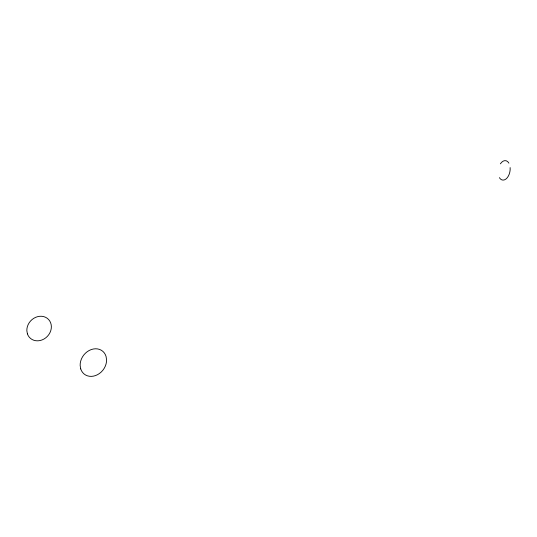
<?xml version="1.0" encoding="UTF-8"?>
<svg xmlns="http://www.w3.org/2000/svg" width="537" height="537" viewBox="0 0 537 537"><rect width="100%" height="100%" fill="white"/><g stroke="black" fill="none" stroke-linecap="round" stroke-linejoin="round"><path stroke-width="0.81" d="M510.13 167.591L510.15 169.846A9.827 5.927 -80.5 0 1 505.8 179.136A9.827 5.927 -80.5 0 1 499.397 177.666M500.37 163.839A9.827 5.927 -80.5 0 1 508.901 163.147M27.414 333.866L26.85 330.785A13.11 11.391 -45.5 0 1 43.779 316.629A13.11 11.391 -45.5 0 1 47.404 336.337A13.11 11.391 -45.5 0 1 27.414 333.866M80.725 368.912L80.154 365.489A14.7 12.203 -51.8 0 1 91.277 349.56A14.7 12.203 -51.8 0 1 106.044 356.4L106.574 359.763A14.7 12.203 -51.8 0 1 95.485 375.585A14.7 12.203 -51.8 0 1 80.725 368.912"/></g></svg>
